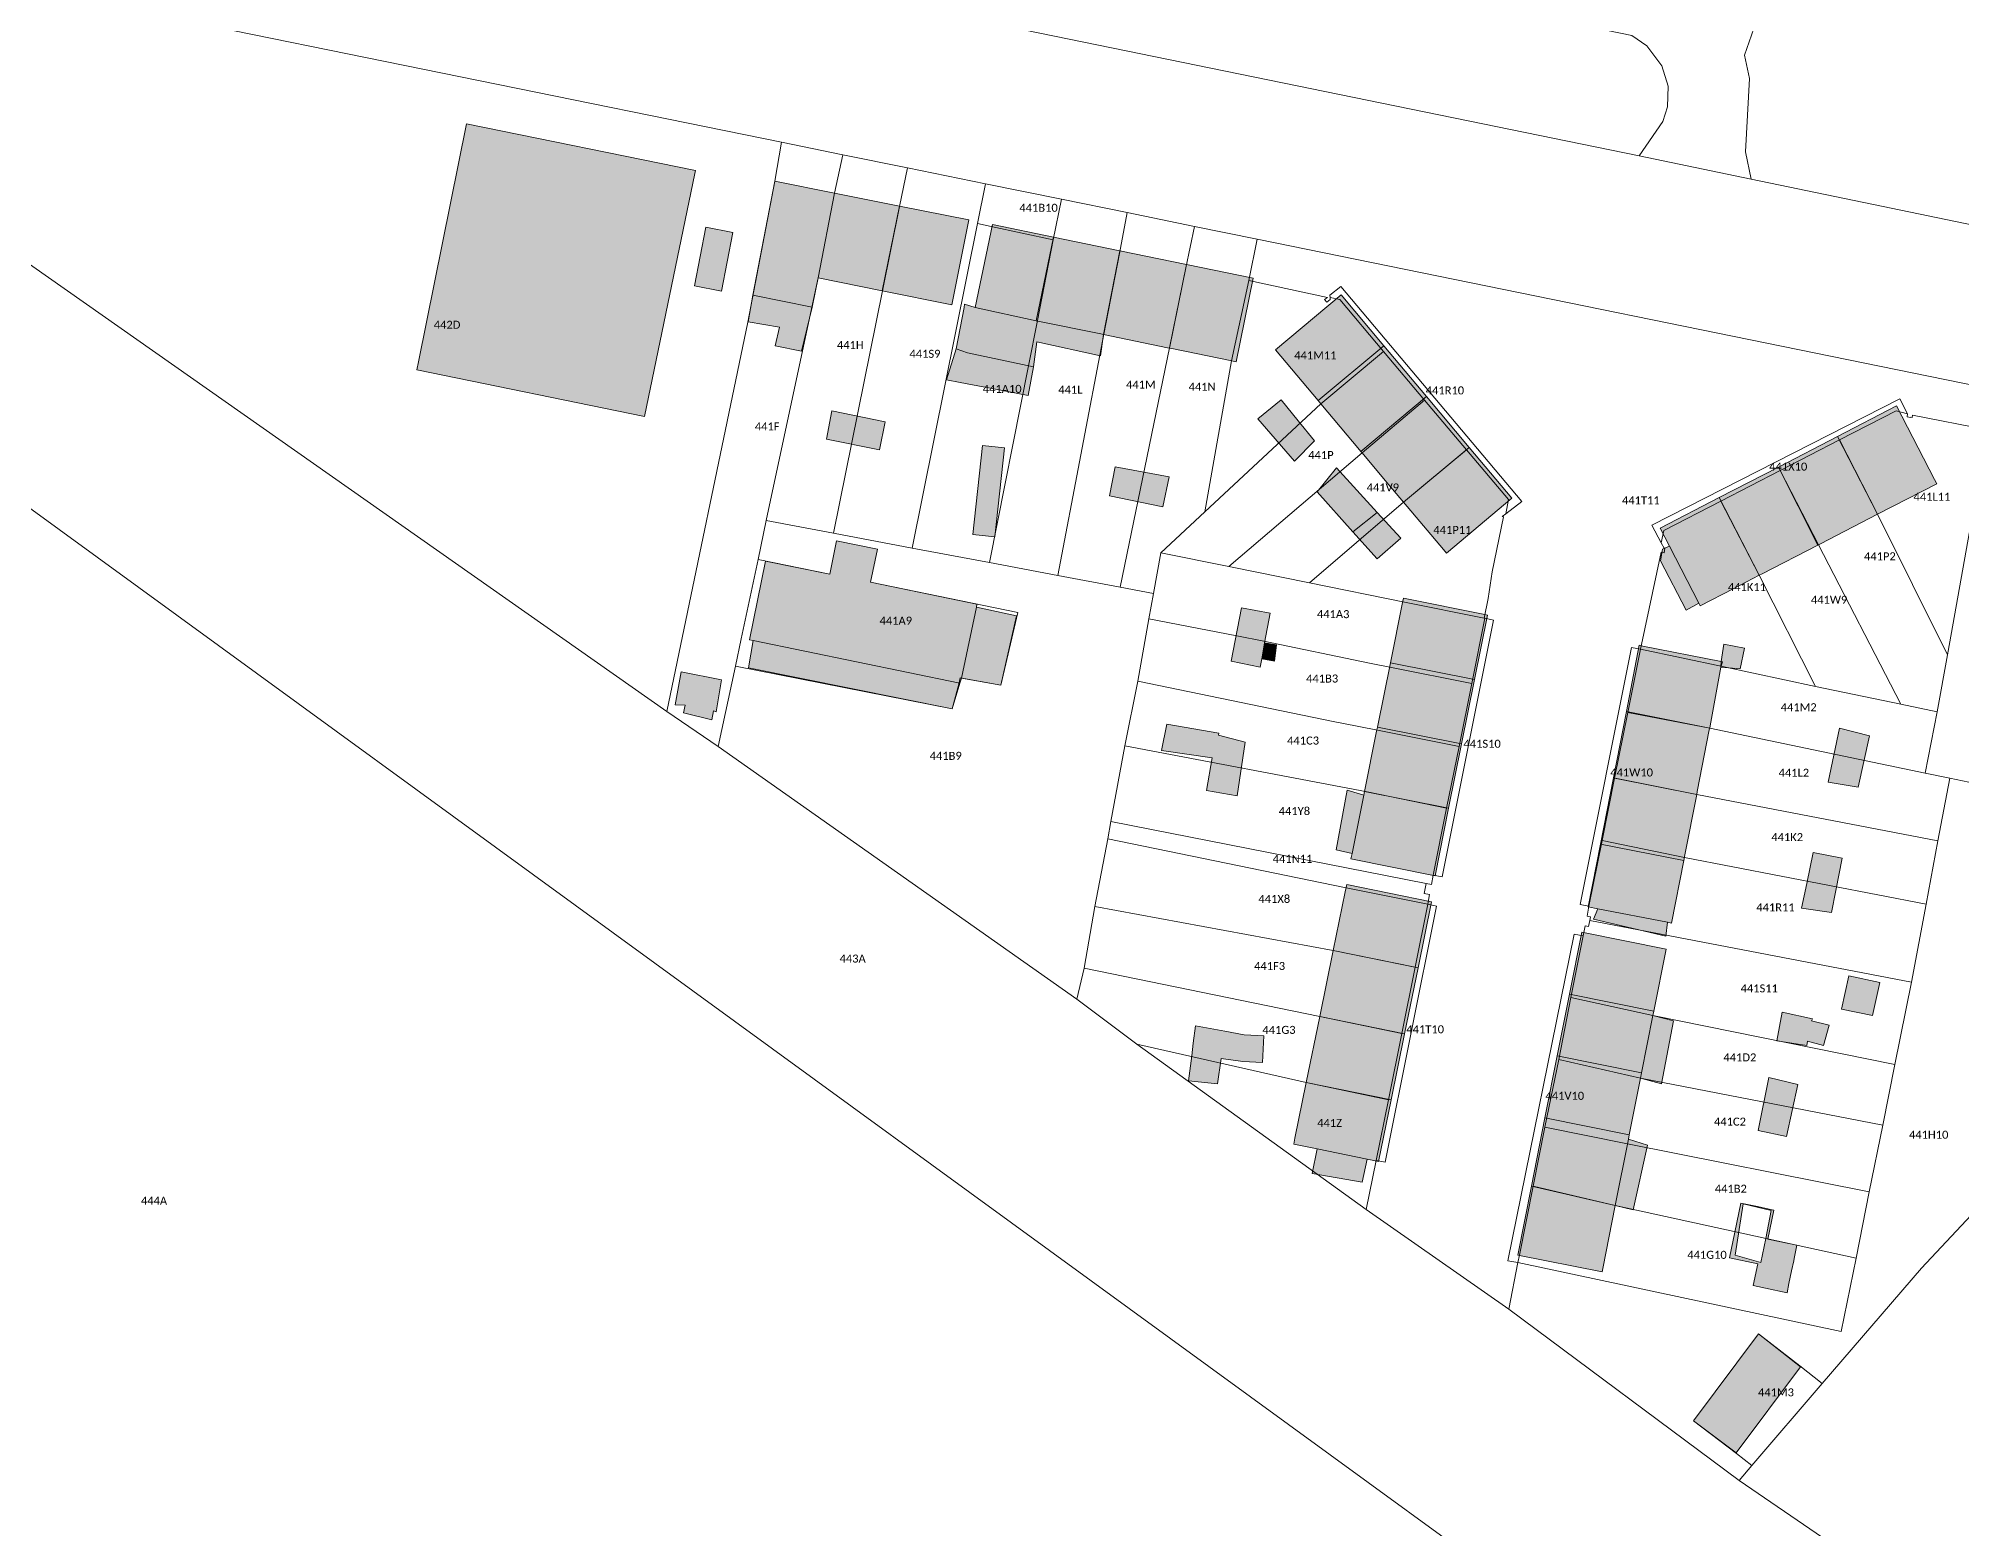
# Model space of a CAD drawing. Header units: metres. Extents: x 113120 to 240396, y 120329 to 242116.
# Drawn here: x 114355 to 114547.3, y 121394.5 to 121543.4 of the extents above; entities that cross this region are included whole.
import ezdxf

# ---------------------------------------------------------------- set-up
doc = ezdxf.new("R2010")
doc.units = ezdxf.units.M
doc.header["$LTSCALE"] = 3
for name, color, linetype, lineweight in [('Bpn_CaPa', 78, 'Continuous', 0), ('Bpn_ReBu', 4, 'Continuous', 0), ('Bpt_CaNu', 7, 'Continuous', 0), ('Hachure bâtiment', 11, 'Continuous', 0)]:
    doc.layers.add(name, color=color, linetype=linetype, lineweight=lineweight)
doc.styles.add('Legend', font='')
doc.styles.get('Legend').set_extended_font_data('Calibri')

msp = doc.modelspace()

# ---------------------------------------------------------------- hatches: boundary and pattern name
at = {"layer": 'Hachure bâtiment'}
h = msp.add_hatch(color=256, dxfattribs=at)
h.dxf.hatch_style = 1
h.paths.add_polyline_path([(114420.68, 121530.23), (114420.62, 121529.93), (114415.58, 121505.66), (114392.82, 121510.32), (114392.98, 121511.12), (114397.78, 121534.9)])
h = msp.add_hatch(color=256, dxfattribs=at)
h.dxf.hatch_style = 1
h.paths.add_polyline_path([(114434.6, 121527.99), (114432.95, 121519.5), (114432.34, 121516.59), (114426.41, 121517.77), (114428.63, 121529.18)])
h = msp.add_hatch(color=256, dxfattribs=at)
h.dxf.hatch_style = 1
h.paths.add_polyline_path([(114441.08, 121526.69), (114439.36, 121518.21), (114432.95, 121519.5), (114434.6, 121527.99)])
h = msp.add_hatch(color=256, dxfattribs=at)
h.dxf.hatch_style = 1
h.paths.add_polyline_path([(114448.03, 121525.3), (114446.32, 121516.8), (114439.36, 121518.21), (114441.08, 121526.69)])
h = msp.add_hatch(color=256, dxfattribs=at)
h.dxf.hatch_style = 1
h.paths.add_polyline_path([(114456.47, 121523.58), (114454.76, 121515.23), (114448.66, 121516.54), (114450.37, 121524.83)])
h = msp.add_hatch(color=256, dxfattribs=at)
h.dxf.hatch_style = 1
h.paths.add_polyline_path([(114424.43, 121524.05), (114423.29, 121518.18), (114420.58, 121518.71), (114421.73, 121524.58)])
h = msp.add_hatch(color=256, dxfattribs=at)
h.dxf.hatch_style = 1
h.paths.add_polyline_path([(114463.13, 121522.21), (114461.48, 121513.84), (114461.2, 121513.9), (114454.76, 121515.23), (114456.47, 121523.58)])
h = msp.add_hatch(color=256, dxfattribs=at)
h.dxf.hatch_style = 1
h.paths.add_polyline_path([(114469.79, 121520.84), (114468.08, 121512.49), (114467.89, 121512.53), (114461.48, 121513.84), (114463.13, 121522.21)])
h = msp.add_hatch(color=256, dxfattribs=at)
h.dxf.hatch_style = 1
h.paths.add_polyline_path([(114476.45, 121519.47), (114474.73, 121511.12), (114474.3, 121511.21), (114468.3, 121512.44), (114468.08, 121512.49), (114469.79, 121520.84)])
h = msp.add_hatch(color=256, dxfattribs=at)
h.dxf.hatch_style = 1
h.paths.add_polyline_path([(114432.34, 121516.59), (114431.28, 121512.17), (114428.65, 121512.73), (114429.07, 121514.57), (114425.95, 121515.11), (114426.41, 121517.77)])
h = msp.add_hatch(color=256, dxfattribs=at)
h.dxf.hatch_style = 1
h.paths.add_polyline_path([(114489.5, 121512.73), (114482.94, 121507.24), (114478.67, 121512.32), (114485.23, 121517.82)])
h = msp.add_hatch(color=256, dxfattribs=at)
h.dxf.hatch_style = 1
h.paths.add_polyline_path([(114448.66, 121516.54), (114454.76, 121515.23), (114461.2, 121513.9), (114461.48, 121513.84), (114461.18, 121511.72), (114454.8, 121513.1), (114454.48, 121510.63), (114447.88, 121512.03), (114446.75, 121512.43), (114447.54, 121516.55), (114447.6, 121516.88)])
h = msp.add_hatch(color=256, dxfattribs=at)
h.dxf.hatch_style = 1
h.paths.add_polyline_path([(114450.34, 121508.44), (114448.4, 121508.81), (114447.16, 121509.05), (114445.78, 121509.32), (114446.75, 121512.43), (114447.88, 121512.03), (114454.48, 121510.63), (114453.94, 121507.75)])
h = msp.add_hatch(color=256, dxfattribs=at)
h.dxf.hatch_style = 1
h.paths.add_polyline_path([(114493.77, 121507.65), (114487.22, 121502.15), (114487.07, 121502.32), (114483.2, 121506.93), (114482.94, 121507.24), (114489.5, 121512.73)])
h = msp.add_hatch(color=256, dxfattribs=at)
h.dxf.hatch_style = 1
h.paths.add_polyline_path([(114480.95, 121505.2), (114482.57, 121503.2), (114480.57, 121501.18), (114476.9, 121505.42), (114479.23, 121507.33)])
h = msp.add_hatch(color=256, dxfattribs=at)
h.dxf.hatch_style = 1
h.paths.add_polyline_path([(114498.04, 121502.56), (114491.49, 121497.07), (114489.65, 121499.25), (114487.33, 121502.01), (114487.22, 121502.15), (114493.77, 121507.65)])
h = msp.add_hatch(color=256, dxfattribs=at)
h.dxf.hatch_style = 1
h.paths.add_polyline_path([(114439.65, 121505.12), (114439.08, 121502.32), (114433.77, 121503.38), (114434.33, 121506.22)])
h = msp.add_hatch(color=256, dxfattribs=at)
h.dxf.hatch_style = 1
h.paths.add_polyline_path([(114544.58, 121499.35), (114544.8, 121498.93), (114538.88, 121495.88), (114534.88, 121503.65), (114540.78, 121506.7)])
h = msp.add_hatch(color=256, dxfattribs=at)
h.dxf.hatch_style = 1
h.paths.add_polyline_path([(114538.88, 121495.88), (114533.16, 121492.93), (114532.9, 121492.79), (114528.96, 121500.59), (114534.88, 121503.65)])
h = msp.add_hatch(color=256, dxfattribs=at)
h.dxf.hatch_style = 1
h.paths.add_polyline_path([(114450.6, 121493.62), (114448.42, 121493.86), (114449.39, 121502.75), (114451.57, 121502.51)])
h = msp.add_hatch(color=256, dxfattribs=at)
h.dxf.hatch_style = 1
h.paths.add_polyline_path([(114502.32, 121497.47), (114495.77, 121491.98), (114495.47, 121492.34), (114491.49, 121497.07), (114498.04, 121502.56)])
h = msp.add_hatch(color=256, dxfattribs=at)
h.dxf.hatch_style = 1
h.paths.add_polyline_path([(114468.05, 121499.6), (114467.43, 121496.63), (114462.07, 121497.72), (114462.65, 121500.63)])
h = msp.add_hatch(color=256, dxfattribs=at)
h.dxf.hatch_style = 1
h.paths.add_polyline_path([(114488.85, 121496.05), (114486.42, 121494.12), (114482.86, 121498.1), (114484.77, 121500.52)])
h = msp.add_hatch(color=256, dxfattribs=at)
h.dxf.hatch_style = 1
h.paths.add_polyline_path([(114532.9, 121492.79), (114527.33, 121489.92), (114527.05, 121489.77), (114523.05, 121497.54), (114528.96, 121500.59)])
h = msp.add_hatch(color=256, dxfattribs=at)
h.dxf.hatch_style = 1
h.paths.add_polyline_path([(114486.42, 121494.12), (114488.85, 121496.05), (114491.2, 121493.48), (114488.84, 121491.42)])
h = msp.add_hatch(color=256, dxfattribs=at)
h.dxf.hatch_style = 1
h.paths.add_polyline_path([(114527.05, 121489.77), (114524.5, 121488.45), (114521.13, 121486.72), (114521, 121486.98), (114518.06, 121492.68), (114517.13, 121494.48), (114523.05, 121497.54)])
h = msp.add_hatch(color=256, dxfattribs=at)
h.dxf.hatch_style = 1
h.paths.add_polyline_path([(114438.88, 121492.4), (114438.2, 121489.08), (114448.83, 121486.9), (114448.77, 121486.6), (114447.29, 121479.48), (114447.12, 121479), (114426.45, 121483.24), (114426.08, 121483.32), (114427.7, 121491.2), (114434.13, 121489.88), (114434.8, 121493.23)])
h = msp.add_hatch(color=256, dxfattribs=at)
h.dxf.hatch_style = 1
h.paths.add_polyline_path([(114521, 121486.98), (114519.73, 121486.27), (114517.17, 121491.22), (114517.35, 121492.17), (114517.38, 121492.4), (114518.06, 121492.68)])
h = msp.add_hatch(color=256, dxfattribs=at)
h.dxf.hatch_style = 1
h.paths.add_polyline_path([(114452.77, 121485.73), (114451.2, 121478.78), (114447.29, 121479.48), (114448.77, 121486.6)])
h = msp.add_hatch(color=256, dxfattribs=at)
h.dxf.hatch_style = 1
h.paths.add_polyline_path([(114478.13, 121485.97), (114477.59, 121483.02), (114477.3, 121481.43), (114477.15, 121480.6), (114474.23, 121481.2), (114475.27, 121486.52)])
h = msp.add_hatch(color=256, dxfattribs=at)
h.dxf.hatch_style = 1
h.paths.add_polyline_path([(114499.6, 121485.84), (114499.87, 121485.78), (114498.57, 121479.35), (114490.17, 121481.03), (114491.38, 121487.05), (114491.47, 121487.47)])
h = msp.add_hatch(color=256, dxfattribs=at)
h.dxf.hatch_style = 1
h.paths.add_polyline_path([(114447.12, 121479), (114446.35, 121476.42), (114426, 121480.53), (114426.45, 121483.24)])
h = msp.add_hatch(color=256, dxfattribs=at)
h.dxf.hatch_style = 1
h.paths.add_polyline_path([(114478.78, 121482.83), (114478.58, 121481.18), (114477.3, 121481.43), (114477.59, 121483.02)])
h = msp.add_hatch(color=256, dxfattribs=at)
h.dxf.hatch_style = 1
h.paths.add_polyline_path([(114515.4, 121482.7), (114523.23, 121481.16), (114523.21, 121480.59), (114522.13, 121474.72), (114522.09, 121474.5), (114513.76, 121476.14), (114515.05, 121482.77)])
h = msp.add_hatch(color=256, dxfattribs=at)
h.dxf.hatch_style = 1
h.paths.add_polyline_path([(114525.58, 121482.48), (114525.13, 121480.42), (114523.21, 121480.59), (114523.38, 121481.13), (114523.23, 121481.16), (114523.5, 121482.88)])
h = msp.add_hatch(color=256, dxfattribs=at)
h.dxf.hatch_style = 1
h.paths.add_polyline_path([(114498.57, 121479.35), (114497.28, 121472.91), (114488.87, 121474.6), (114490.17, 121481.03)])
h = msp.add_hatch(color=256, dxfattribs=at)
h.dxf.hatch_style = 1
h.paths.add_polyline_path([(114423.28, 121479.32), (114422.75, 121476.12), (114422.5, 121476.23), (114422.33, 121475.33), (114419.5, 121476.02), (114419.65, 121476.77), (114418.67, 121476.83), (114419.25, 121480.12)])
h = msp.add_hatch(color=256, dxfattribs=at)
h.dxf.hatch_style = 1
h.paths.add_polyline_path([(114473, 121473.97), (114472.98, 121473.77), (114475.65, 121473.1), (114474.85, 121467.72), (114471.77, 121468.27), (114472.35, 121471.52), (114467.28, 121472.27), (114467.8, 121474.9)])
h = msp.add_hatch(color=256, dxfattribs=at)
h.dxf.hatch_style = 1
h.paths.add_polyline_path([(114522.09, 121474.5), (114522.05, 121474.32), (114520.85, 121468.15), (114520.8, 121467.87), (114512.46, 121469.51), (114513.76, 121476.14)])
h = msp.add_hatch(color=256, dxfattribs=at)
h.dxf.hatch_style = 1
h.paths.add_polyline_path([(114497.28, 121472.91), (114495.99, 121466.48), (114487.58, 121468.16), (114488.79, 121474.18), (114488.87, 121474.6)])
h = msp.add_hatch(color=256, dxfattribs=at)
h.dxf.hatch_style = 1
h.paths.add_polyline_path([(114538.08, 121473.73), (114536.92, 121468.58), (114533.95, 121469.08), (114535.08, 121474.47)])
h = msp.add_hatch(color=256, dxfattribs=at)
h.dxf.hatch_style = 1
h.paths.add_polyline_path([(114520.8, 121467.87), (114519.62, 121461.83), (114519.5, 121461.24), (114511.17, 121462.88), (114512.46, 121469.51)])
h = msp.add_hatch(color=256, dxfattribs=at)
h.dxf.hatch_style = 1
h.paths.add_polyline_path([(114487.5, 121467.8), (114486.33, 121461.97), (114484.73, 121462.33), (114485.83, 121468.28)])
h = msp.add_hatch(color=256, dxfattribs=at)
h.dxf.hatch_style = 1
h.paths.add_polyline_path([(114495.99, 121466.48), (114494.63, 121459.73), (114486.22, 121461.42), (114486.33, 121461.97), (114487.5, 121467.8), (114487.58, 121468.16)])
h = msp.add_hatch(color=256, dxfattribs=at)
h.dxf.hatch_style = 1
h.paths.add_polyline_path([(114519.5, 121461.24), (114518.28, 121455), (114517.87, 121455.08), (114510.9, 121456.43), (114509.95, 121456.62), (114511.17, 121462.88)])
h = msp.add_hatch(color=256, dxfattribs=at)
h.dxf.hatch_style = 1
h.paths.add_polyline_path([(114531.79, 121458.96), (114532.44, 121462.04), (114535.35, 121461.5), (114534.7, 121458.26), (114534.26, 121456.04), (114531.27, 121456.5)])
h = msp.add_hatch(color=256, dxfattribs=at)
h.dxf.hatch_style = 1
h.paths.add_polyline_path([(114494.28, 121457.12), (114492.93, 121450.52), (114484.45, 121452.27), (114485.65, 121458.12), (114485.8, 121458.87)])
h = msp.add_hatch(color=256, dxfattribs=at)
h.dxf.hatch_style = 1
h.paths.add_polyline_path([(114517.87, 121455.08), (114517.7, 121453.68), (114510.48, 121455.38), (114510.9, 121456.43)])
h = msp.add_hatch(color=256, dxfattribs=at)
h.dxf.hatch_style = 1
h.paths.add_polyline_path([(114517.73, 121452.38), (114516.51, 121446.2), (114508.07, 121447.9), (114509.3, 121454.08)])
h = msp.add_hatch(color=256, dxfattribs=at)
h.dxf.hatch_style = 1
h.paths.add_polyline_path([(114492.93, 121450.52), (114491.58, 121443.92), (114483.11, 121445.67), (114484.45, 121452.27)])
h = msp.add_hatch(color=256, dxfattribs=at)
h.dxf.hatch_style = 1
h.paths.add_polyline_path([(114539.1, 121449.07), (114538.37, 121445.77), (114535.28, 121446.4), (114536, 121449.73)])
h = msp.add_hatch(color=256, dxfattribs=at)
h.dxf.hatch_style = 1
h.paths.add_polyline_path([(114516.51, 121446.2), (114516.42, 121445.77), (114515.28, 121440.01), (114506.85, 121441.71), (114508.07, 121447.9)])
h = msp.add_hatch(color=256, dxfattribs=at)
h.dxf.hatch_style = 1
h.paths.add_polyline_path([(114532.38, 121445.43), (114532.27, 121445.22), (114534.05, 121444.78), (114533.47, 121442.77), (114531.87, 121443.18), (114531.8, 121442.77), (114528.8, 121443.22), (114529.35, 121446.08)])
h = msp.add_hatch(color=256, dxfattribs=at)
h.dxf.hatch_style = 1
h.paths.add_polyline_path([(114470.3, 121441.72), (114470.46, 121442.98), (114470.67, 121444.71), (114473.6, 121444.18), (114475.53, 121443.82), (114477.51, 121443.73), (114477.38, 121441.06), (114475.4, 121441.16), (114473.23, 121441.45), (114472.89, 121438.94), (114469.99, 121439.24)])
h = msp.add_hatch(color=256, dxfattribs=at)
h.dxf.hatch_style = 1
h.paths.add_polyline_path([(114491.58, 121443.92), (114490.23, 121437.32), (114481.76, 121439.06), (114483.11, 121445.67)])
h = msp.add_hatch(color=256, dxfattribs=at)
h.dxf.hatch_style = 1
h.paths.add_polyline_path([(114518.48, 121445.22), (114517.28, 121438.93), (114515.18, 121439.5), (114515.28, 121440.01), (114516.42, 121445.77)])
h = msp.add_hatch(color=256, dxfattribs=at)
h.dxf.hatch_style = 1
h.paths.add_polyline_path([(114515.28, 121440.01), (114515.18, 121439.5), (114514.05, 121433.82), (114505.62, 121435.52), (114506.85, 121441.71)])
h = msp.add_hatch(color=256, dxfattribs=at)
h.dxf.hatch_style = 1
h.paths.add_polyline_path([(114490.23, 121437.32), (114488.97, 121431.15), (114487.85, 121431.38), (114482.85, 121432.42), (114480.5, 121432.9), (114480.62, 121433.5), (114481.76, 121439.06)])
h = msp.add_hatch(color=256, dxfattribs=at)
h.dxf.hatch_style = 1
h.paths.add_polyline_path([(114530.9, 121438.87), (114529.78, 121433.67), (114526.93, 121434.27), (114528, 121439.57)])
h = msp.add_hatch(color=256, dxfattribs=at)
h.dxf.hatch_style = 1
h.paths.add_polyline_path([(114514.05, 121433.82), (114513.97, 121433.38), (114512.65, 121426.75), (114504.27, 121428.68), (114505.62, 121435.52)])
h = msp.add_hatch(color=256, dxfattribs=at)
h.dxf.hatch_style = 1
h.paths.add_polyline_path([(114487.85, 121431.38), (114487.33, 121429.1), (114482.35, 121429.97), (114482.85, 121432.42)])
h = msp.add_hatch(color=256, dxfattribs=at)
h.dxf.hatch_style = 1
h.paths.add_polyline_path([(114515.87, 121432.8), (114514.43, 121426.33), (114512.65, 121426.75), (114513.97, 121433.38)])
h = msp.add_hatch(color=256, dxfattribs=at)
h.dxf.hatch_style = 1
h.paths.add_polyline_path([(114512.65, 121426.75), (114511.4, 121420.47), (114511.33, 121420.12), (114502.9, 121421.8), (114504.27, 121428.68)])
h = msp.add_hatch(color=256, dxfattribs=at)
h.dxf.hatch_style = 1
h.paths.add_polyline_path([(114528.23, 121426.27), (114527.69, 121423.45), (114527.22, 121421.05), (114524.65, 121421.78), (114525.45, 121426.92)], flags=16)
h.paths.add_polyline_path([(114526.89, 121420.93), (114524.06, 121421.52), (114524.59, 121424.09), (114525.2, 121427), (114526.86, 121426.65), (114528.04, 121426.4), (114528.5, 121426.3), (114527.9, 121423.4), (114530.82, 121422.79), (114530.54, 121421.45), (114530.49, 121421.23), (114530.28, 121420.22), (114530.02, 121418.96), (114529.83, 121418.04), (114527.67, 121418.5), (114526.9, 121418.66), (114526.44, 121418.75)])
h = msp.add_hatch(color=256, dxfattribs=at)
h.dxf.hatch_style = 1
h.paths.add_polyline_path([(114531.17, 121410.63), (114524.73, 121402.03), (114520.48, 121405.22), (114526.97, 121413.93)])

# ---------------------------------------------------------------- linework, layer by layer
at = {"layer": 'Bpn_CaPa'}
for points in [[(114611.99, 121511.6), (114526.25, 121529.38), (114525.66, 121532.1), (114526.06, 121539.45), (114525.57, 121541.78), (114526.74, 121545.11), (114529.43, 121546.73), (114535.93, 121549.85), (114541.32, 121553.86), (114543.34, 121556.06), (114544.88, 121558.8), (114545.66, 121561.86), (114547.85, 121605.34)], [(114526.74, 121545.11), (114525.57, 121541.78), (114526.06, 121539.45), (114525.66, 121532.1), (114526.25, 121529.38), (114515.03, 121531.7), (114517.42, 121535.14), (114517.87, 121536.6), (114517.94, 121538.66), (114517.31, 121540.72), (114515.82, 121542.72), (114514.3, 121543.75)], [(114549.87, 121504.33), (114542.37, 121505.79), (114542.33, 121505.55), (114542.17, 121505.58), (114542.17, 121505.55), (114541.82, 121505.62), (114541.88, 121505.91), (114541.85, 121505.98), (114541.1, 121507.43), (114516.3, 121494.78), (114517.24, 121493.02), (114517.53, 121492.49), (114517.62, 121492.47), (114517.54, 121492.03), (114517.24, 121492.08), (114515.16, 121482.37), (114514.27, 121482.56), (114509.15, 121456.86), (114510.02, 121456.69), (114509.83, 121455.7), (114510.19, 121455.63), (114510.12, 121455.26), (114509.99, 121454.65), (114509.63, 121454.72), (114509.43, 121453.72), (114508.53, 121453.9), (114501.92, 121421.22), (114502.91, 121421.05), (114502, 121416.38), (114487.76, 121426.36), (114488.75, 121431.27), (114489.64, 121431.09), (114494.78, 121456.7), (114493.9, 121456.88), (114494.08, 121457.86), (114493.54, 121457.96), (114493.73, 121458.95), (114494.27, 121458.85), (114494.45, 121459.8), (114495.35, 121459.62), (114500.49, 121485.3), (114499.61, 121485.48), (114499.55, 121485.49), (114499.95, 121487.45), (114500.33, 121490.13), (114501.47, 121495.61), (114501.35, 121495.64), (114501.72, 121495.93), (114503.3, 121497.16), (114485.2, 121518.66), (114484.11, 121517.77), (114484.14, 121517.55), (114484.16, 121517.35), (114483.81, 121517.07), (114483.59, 121517.34), (114483.87, 121517.56), (114476, 121519.23), (114476.83, 121523.38), (114550.66, 121508.3)], [(114582.04, 121461.87), (114543.28, 121420.48), (114533.35, 121408.98), (114531.1, 121410.73), (114526.97, 121413.93), (114520.48, 121405.22), (114524.76, 121401.95), (114526.32, 121400.77), (114526.32, 121400.77), (114525.03, 121399.27), (114502, 121416.38), (114502.91, 121421.05), (114535.25, 121414.17), (114536.72, 121421.5), (114538.05, 121428.12), (114539.39, 121434.78), (114540.61, 121440.86), (114542.27, 121449.1), (114543.73, 121456.89), (114544.91, 121463.21), (114546.09, 121469.48), (114549.91, 121468.68)]]:
    msp.add_lwpolyline(points, dxfattribs=at)
for points in [[(114426.62, 121549.84), (114427.36, 121557.99), (114428.07, 121559.78), (114428.88, 121560.53), (114430.67, 121560.95), (114514.3, 121543.75), (114515.82, 121542.72), (114517.31, 121540.72), (114517.94, 121538.66), (114517.87, 121536.6), (114517.42, 121535.14), (114515.03, 121531.7), (114426.62, 121549.84)], [(114325.99, 121540.57), (114322.97, 121543.18), (114325.67, 121546.88), (114332.98, 121552.7), (114429.27, 121533.08), (114428.63, 121529.18), (114425.93, 121515.08), (114417.82, 121476.15), (114325.99, 121540.57)], [(114557.72, 121376.9), (114539.52, 121361.52), (114341.11, 121505.94), (114315.55, 121524.56), (114325.99, 121540.57), (114417.82, 121476.15), (114422.94, 121472.66), (114458.83, 121447.4), (114464.81, 121442.88), (114487.76, 121426.36), (114502, 121416.38), (114525.03, 121399.27), (114557.72, 121376.9)], [(114427.77, 121495.25), (114426.94, 121491.36), (114425.26, 121483.41), (114424.68, 121480.69), (114422.94, 121472.66), (114417.82, 121476.15), (114425.93, 121515.08), (114428.63, 121529.18), (114429.27, 121533.08), (114435.42, 121531.82), (114434.6, 121527.99), (114432.95, 121519.5), (114431.37, 121512.2), (114427.77, 121495.25)], [(114427.77, 121495.25), (114431.37, 121512.2), (114432.95, 121519.5), (114434.6, 121527.99), (114435.42, 121531.82), (114441.88, 121530.5), (114441.1, 121526.65), (114439.39, 121518.21), (114434.47, 121493.99), (114427.77, 121495.25)], [(114434.47, 121493.99), (114439.39, 121518.21), (114441.1, 121526.65), (114441.88, 121530.5), (114449.69, 121528.91), (114448.89, 121524.93), (114442.36, 121492.5), (114434.47, 121493.99)], [(114448.89, 121524.93), (114449.69, 121528.91), (114457.27, 121527.37), (114456.46, 121523.3), (114450.25, 121524.64), (114448.89, 121524.93)], [(114286.93, 121421.8), (114277.48, 121429.43), (114274.64, 121431.33), (114261.23, 121440.26), (114256.03, 121443.72), (114251.27, 121447), (114246.18, 121450.52), (114239.1, 121455.43), (114235.27, 121458.12), (114231.65, 121460.67), (114227.85, 121463.33), (114223.68, 121466.27), (114235.96, 121475.96), (114293.61, 121521.72), (114301.85, 121528.43), (114306.77, 121525.02), (114309.94, 121522.83), (114312.98, 121520.72), (114315.55, 121524.56), (114341.11, 121505.94), (114539.52, 121361.52), (114427.78, 121325.25), (114286.93, 121421.8)], [(114463.84, 121526.03), (114463.08, 121521.93), (114461.53, 121513.87), (114456.91, 121489.76), (114450.08, 121491.05), (114453.98, 121510.73), (114454.87, 121515.24), (114456.46, 121523.3), (114457.27, 121527.37), (114463.84, 121526.03)], [(114442.36, 121492.5), (114448.89, 121524.93), (114450.25, 121524.64), (114456.46, 121523.3), (114454.87, 121515.24), (114453.98, 121510.73), (114450.08, 121491.05), (114442.36, 121492.5)], [(114463.84, 121526.03), (114470.57, 121524.66), (114469.72, 121520.51), (114468.07, 121512.52), (114463.16, 121488.59), (114456.91, 121489.76), (114461.53, 121513.87), (114463.08, 121521.93), (114463.84, 121526.03)], [(114463.16, 121488.59), (114468.07, 121512.52), (114469.72, 121520.51), (114470.57, 121524.66), (114476.83, 121523.38), (114476, 121519.23), (114474.27, 121511.22), (114471.62, 121496.13), (114467.22, 121492.02), (114466.48, 121487.96), (114463.16, 121488.59)], [(114476, 121519.23), (114483.87, 121517.56), (114483.59, 121517.34), (114483.81, 121517.07), (114484.16, 121517.35), (114484.14, 121517.55), (114485.12, 121517.35), (114489.48, 121512.16), (114483.2, 121506.93), (114471.62, 121496.13), (114474.27, 121511.22), (114476, 121519.23)], [(114493.58, 121507.29), (114489.48, 121512.16), (114485.12, 121517.35), (114484.14, 121517.55), (114484.11, 121517.77), (114485.2, 121518.66), (114503.3, 121497.16), (114501.72, 121495.93), (114501.96, 121497.34), (114497.76, 121502.33), (114493.58, 121507.29)], [(114474.01, 121490.65), (114467.22, 121492.02), (114471.62, 121496.13), (114483.2, 121506.93), (114489.48, 121512.16), (114493.58, 121507.29), (114487.33, 121502.02), (114474.01, 121490.65)], [(114523.22, 121497.19), (114517.5, 121494.24), (114517.24, 121493.02), (114516.3, 121494.78), (114541.1, 121507.43), (114541.85, 121505.98), (114541.88, 121505.91), (114540.73, 121506.21), (114535.08, 121503.3), (114529.15, 121500.25), (114523.22, 121497.19)], [(114557.04, 121507.05), (114556.18, 121502.99), (114554.57, 121494.98), (114549.91, 121468.68), (114546.09, 121469.48), (114543.62, 121470), (114544.82, 121476.11), (114545.88, 121481.81), (114548.42, 121496.18), (114549.87, 121504.33), (114550.66, 121508.3), (114557.04, 121507.05)], [(114482.09, 121489.02), (114474.01, 121490.65), (114487.33, 121502.02), (114493.58, 121507.29), (114497.76, 121502.33), (114491.49, 121497.07), (114482.09, 121489.02)], [(114545.88, 121481.81), (114538.88, 121495.88), (114535.08, 121503.3), (114540.73, 121506.21), (114541.88, 121505.91), (114541.82, 121505.62), (114542.17, 121505.55), (114542.17, 121505.58), (114542.33, 121505.55), (114542.37, 121505.79), (114549.87, 121504.33), (114548.42, 121496.18), (114545.88, 121481.81)], [(114482.09, 121489.02), (114491.49, 121497.07), (114497.76, 121502.33), (114501.96, 121497.34), (114501.72, 121495.93), (114501.35, 121495.64), (114501.47, 121495.61), (114500.33, 121490.13), (114499.95, 121487.45), (114499.55, 121485.49), (114491.57, 121487.1), (114482.09, 121489.02)], [(114545.88, 121481.81), (114544.82, 121476.11), (114541.2, 121476.87), (114532.96, 121492.82), (114529.15, 121500.25), (114535.08, 121503.3), (114538.88, 121495.88), (114545.88, 121481.81)], [(114529.15, 121500.25), (114532.96, 121492.82), (114541.2, 121476.87), (114532.66, 121478.64), (114527.05, 121489.77), (114523.22, 121497.19), (114529.15, 121500.25)], [(114517.24, 121493.02), (114517.5, 121494.24), (114523.22, 121497.19), (114527.05, 121489.77), (114532.66, 121478.64), (114523.38, 121480.64), (114515.16, 121482.37), (114517.24, 121492.08), (114517.54, 121492.03), (114517.62, 121492.47), (114517.53, 121492.49), (114517.24, 121493.02)], [(114426.94, 121491.36), (114427.77, 121495.25), (114434.47, 121493.99), (114442.36, 121492.5), (114450.08, 121491.05), (114456.91, 121489.76), (114463.16, 121488.59), (114466.48, 121487.96), (114466.03, 121485.43), (114464.91, 121479.19), (114463.63, 121472.73), (114462.23, 121465.16), (114461.9, 121463.43), (114460.6, 121456.64), (114459.56, 121450.5), (114458.83, 121447.4), (114422.94, 121472.66), (114424.68, 121480.69), (114446.35, 121476.42), (114447.06, 121479.01), (114447.15, 121479.53), (114451.2, 121478.78), (114452.91, 121486.06), (114438.2, 121489.08), (114438.88, 121492.4), (114434.8, 121493.23), (114434.13, 121489.88), (114426.94, 121491.36)], [(114426.94, 121491.36), (114434.13, 121489.88), (114434.8, 121493.23), (114438.88, 121492.4), (114438.2, 121489.08), (114452.91, 121486.06), (114451.2, 121478.78), (114447.15, 121479.53), (114447.06, 121479.01), (114446.35, 121476.42), (114424.68, 121480.69), (114425.26, 121483.41), (114426.94, 121491.36)], [(114482.09, 121489.02), (114491.57, 121487.1), (114499.55, 121485.49), (114499.61, 121485.48), (114498.3, 121478.94), (114490.26, 121480.55), (114488.09, 121480.98), (114477.52, 121483.2), (114474.8, 121483.73), (114466.03, 121485.43), (114466.48, 121487.96), (114467.22, 121492.02), (114474.01, 121490.65), (114482.09, 121489.02)], [(114464.91, 121479.19), (114466.03, 121485.43), (114474.8, 121483.73), (114477.52, 121483.2), (114488.09, 121480.98), (114490.26, 121480.55), (114498.3, 121478.94), (114497.03, 121472.64), (114489.03, 121474.24), (114486.83, 121474.68), (114484.43, 121475.16), (114464.91, 121479.19)], [(114499.61, 121485.48), (114500.49, 121485.3), (114495.35, 121459.62), (114494.45, 121459.8), (114495.79, 121466.49), (114497.03, 121472.64), (114498.3, 121478.94), (114499.61, 121485.48)], [(114510.02, 121456.69), (114509.15, 121456.86), (114514.27, 121482.56), (114515.16, 121482.37), (114513.89, 121476.06), (114512.58, 121469.48), (114511.33, 121463.24), (114510.02, 121456.69)], [(114544.82, 121476.11), (114543.62, 121470), (114522.09, 121474.5), (114513.89, 121476.06), (114515.16, 121482.37), (114523.38, 121480.64), (114532.66, 121478.64), (114541.2, 121476.87), (114544.82, 121476.11)], [(114463.63, 121472.73), (114464.91, 121479.19), (114484.43, 121475.16), (114486.83, 121474.68), (114489.03, 121474.24), (114497.03, 121472.64), (114495.79, 121466.49), (114487.83, 121468.11), (114463.63, 121472.73)], [(114512.58, 121469.48), (114513.89, 121476.06), (114522.09, 121474.5), (114543.62, 121470), (114546.09, 121469.48), (114544.91, 121463.21), (114520.8, 121467.87), (114512.58, 121469.48)], [(114463.63, 121472.73), (114487.83, 121468.11), (114495.79, 121466.49), (114494.45, 121459.8), (114494.27, 121458.85), (114493.73, 121458.95), (114462.23, 121465.16), (114463.63, 121472.73)], [(114512.58, 121469.48), (114520.8, 121467.87), (114544.91, 121463.21), (114543.73, 121456.89), (114519.57, 121461.56), (114511.33, 121463.24), (114512.58, 121469.48)], [(114614.92, 121445.9), (114619.17, 121442.62), (114623.85, 121438.8), (114628.63, 121434.91), (114629.2, 121434.66), (114612.26, 121420.99), (114573.37, 121388.97), (114557.72, 121376.9), (114525.03, 121399.27), (114526.32, 121400.77), (114533.35, 121408.98), (114543.28, 121420.48), (114582.04, 121461.87), (114584.84, 121464.67), (114588.33, 121468.03), (114593.52, 121463.61), (114614.92, 121445.9)], [(114493.9, 121456.88), (114485.73, 121458.52), (114461.9, 121463.43), (114462.23, 121465.16), (114493.73, 121458.95), (114493.54, 121457.96), (114494.08, 121457.86), (114493.9, 121456.88)], [(114493.9, 121456.88), (114492.63, 121450.59), (114484.45, 121452.27), (114460.6, 121456.64), (114461.9, 121463.43), (114485.73, 121458.52), (114493.9, 121456.88)], [(114510.02, 121456.69), (114511.33, 121463.24), (114519.57, 121461.56), (114543.73, 121456.89), (114542.27, 121449.1), (114510.12, 121455.26), (114510.19, 121455.63), (114509.83, 121455.7), (114510.02, 121456.69)], [(114491.3, 121443.97), (114483.11, 121445.66), (114459.56, 121450.5), (114460.6, 121456.64), (114484.45, 121452.27), (114492.63, 121450.59), (114491.3, 121443.97)], [(114491.3, 121443.97), (114492.63, 121450.59), (114493.9, 121456.88), (114494.78, 121456.7), (114489.64, 121431.09), (114488.75, 121431.27), (114489.96, 121437.32), (114491.3, 121443.97)], [(114505.61, 121434.58), (114504.44, 121428.68), (114503.07, 121421.78), (114502.91, 121421.05), (114501.92, 121421.22), (114508.53, 121453.9), (114509.43, 121453.72), (114508.2, 121447.56), (114507, 121441.36), (114505.61, 121434.58)], [(114508.2, 121447.56), (114509.43, 121453.72), (114509.63, 121454.72), (114509.99, 121454.65), (114510.12, 121455.26), (114542.27, 121449.1), (114540.61, 121440.86), (114516.42, 121445.77), (114508.2, 121447.56)], [(114491.3, 121443.97), (114489.96, 121437.32), (114481.76, 121439.06), (114464.81, 121442.88), (114458.83, 121447.4), (114459.56, 121450.5), (114483.11, 121445.66), (114491.3, 121443.97)], [(114539.39, 121434.78), (114515.18, 121439.5), (114507, 121441.36), (114508.2, 121447.56), (114516.42, 121445.77), (114540.61, 121440.86), (114539.39, 121434.78)], [(114488.75, 121431.27), (114487.76, 121426.36), (114464.81, 121442.88), (114481.76, 121439.06), (114489.96, 121437.32), (114488.75, 121431.27)], [(114505.61, 121434.58), (114507, 121441.36), (114515.18, 121439.5), (114539.39, 121434.78), (114538.05, 121428.12), (114513.87, 121432.92), (114505.61, 121434.58)], [(114505.61, 121434.58), (114513.87, 121432.92), (114538.05, 121428.12), (114536.72, 121421.5), (114512.65, 121426.75), (114504.44, 121428.68), (114505.61, 121434.58)], [(114502.91, 121421.05), (114503.07, 121421.78), (114504.44, 121428.68), (114512.65, 121426.75), (114536.72, 121421.5), (114535.25, 121414.17), (114502.91, 121421.05)], [(114526.32, 121400.77), (114524.76, 121401.95), (114520.48, 121405.22), (114526.97, 121413.93), (114531.1, 121410.73), (114533.35, 121408.98), (114526.32, 121400.77)]]:
    msp.add_lwpolyline(points, close=True, dxfattribs=at)
at = {"layer": 'Bpn_ReBu'}
for points in [[(114420.68, 121530.23), (114420.62, 121529.93), (114415.58, 121505.66), (114392.82, 121510.32), (114392.98, 121511.12), (114397.78, 121534.9), (114420.68, 121530.23)], [(114434.6, 121527.99), (114432.95, 121519.5), (114432.34, 121516.59), (114426.41, 121517.77), (114428.63, 121529.18), (114434.6, 121527.99)], [(114441.08, 121526.69), (114439.36, 121518.21), (114432.95, 121519.5), (114434.6, 121527.99), (114441.08, 121526.69)], [(114448.03, 121525.3), (114446.32, 121516.8), (114439.36, 121518.21), (114441.08, 121526.69), (114448.03, 121525.3)], [(114456.47, 121523.58), (114454.76, 121515.23), (114448.66, 121516.54), (114450.37, 121524.83), (114456.47, 121523.58)], [(114424.43, 121524.05), (114423.29, 121518.18), (114420.58, 121518.71), (114421.73, 121524.58), (114424.43, 121524.05)], [(114463.13, 121522.21), (114461.48, 121513.84), (114461.2, 121513.9), (114454.76, 121515.23), (114456.47, 121523.58), (114463.13, 121522.21)], [(114469.79, 121520.84), (114468.08, 121512.49), (114467.89, 121512.53), (114461.48, 121513.84), (114463.13, 121522.21), (114469.79, 121520.84)], [(114476.45, 121519.47), (114474.73, 121511.12), (114474.3, 121511.21), (114468.3, 121512.44), (114468.08, 121512.49), (114469.79, 121520.84), (114476.45, 121519.47)], [(114432.34, 121516.59), (114431.28, 121512.17), (114428.65, 121512.73), (114429.07, 121514.57), (114425.95, 121515.11), (114426.41, 121517.77), (114432.34, 121516.59)], [(114489.5, 121512.73), (114482.94, 121507.24), (114478.67, 121512.32), (114485.23, 121517.82), (114489.5, 121512.73)], [(114448.66, 121516.54), (114454.76, 121515.23), (114461.2, 121513.9), (114461.48, 121513.84), (114461.18, 121511.72), (114454.8, 121513.1), (114454.48, 121510.63), (114447.88, 121512.03), (114446.75, 121512.43), (114447.54, 121516.55), (114447.6, 121516.88), (114448.66, 121516.54)], [(114450.34, 121508.44), (114448.4, 121508.81), (114447.16, 121509.05), (114445.78, 121509.32), (114446.75, 121512.43), (114447.88, 121512.03), (114454.48, 121510.63), (114453.94, 121507.75), (114450.34, 121508.44)], [(114493.77, 121507.65), (114487.22, 121502.15), (114487.07, 121502.32), (114483.2, 121506.93), (114482.94, 121507.24), (114489.5, 121512.73), (114493.77, 121507.65)], [(114480.95, 121505.2), (114482.57, 121503.2), (114480.57, 121501.18), (114476.9, 121505.42), (114479.23, 121507.33), (114480.95, 121505.2)], [(114498.04, 121502.56), (114491.49, 121497.07), (114489.65, 121499.25), (114487.33, 121502.01), (114487.22, 121502.15), (114493.77, 121507.65), (114498.04, 121502.56)], [(114439.65, 121505.12), (114439.08, 121502.32), (114433.77, 121503.38), (114434.33, 121506.22), (114439.65, 121505.12)], [(114544.58, 121499.35), (114544.8, 121498.93), (114538.88, 121495.88), (114534.88, 121503.65), (114540.78, 121506.7), (114544.58, 121499.35)], [(114538.88, 121495.88), (114533.16, 121492.93), (114532.9, 121492.79), (114528.96, 121500.59), (114534.88, 121503.65), (114538.88, 121495.88)], [(114450.6, 121493.62), (114448.42, 121493.86), (114449.39, 121502.75), (114451.57, 121502.51), (114450.6, 121493.62)], [(114502.32, 121497.47), (114495.77, 121491.98), (114495.47, 121492.34), (114491.49, 121497.07), (114498.04, 121502.56), (114502.32, 121497.47)], [(114468.05, 121499.6), (114467.43, 121496.63), (114462.07, 121497.72), (114462.65, 121500.63), (114468.05, 121499.6)], [(114488.85, 121496.05), (114486.42, 121494.12), (114482.86, 121498.1), (114484.77, 121500.52), (114488.85, 121496.05)], [(114532.9, 121492.79), (114527.33, 121489.92), (114527.05, 121489.77), (114523.05, 121497.54), (114528.96, 121500.59), (114532.9, 121492.79)], [(114486.42, 121494.12), (114488.85, 121496.05), (114491.2, 121493.48), (114488.84, 121491.42), (114486.42, 121494.12)], [(114527.05, 121489.77), (114524.5, 121488.45), (114521.13, 121486.72), (114521, 121486.98), (114518.06, 121492.68), (114517.13, 121494.48), (114523.05, 121497.54), (114527.05, 121489.77)], [(114438.88, 121492.4), (114438.2, 121489.08), (114448.83, 121486.9), (114448.77, 121486.6), (114447.29, 121479.48), (114447.12, 121479), (114426.45, 121483.24), (114426.08, 121483.32), (114427.7, 121491.2), (114434.13, 121489.88), (114434.8, 121493.23), (114438.88, 121492.4)], [(114521, 121486.98), (114519.73, 121486.27), (114517.17, 121491.22), (114517.35, 121492.17), (114517.38, 121492.4), (114518.06, 121492.68), (114521, 121486.98)], [(114452.77, 121485.73), (114451.2, 121478.78), (114447.29, 121479.48), (114448.77, 121486.6), (114452.77, 121485.73)], [(114478.13, 121485.97), (114477.59, 121483.02), (114477.3, 121481.43), (114477.15, 121480.6), (114474.23, 121481.2), (114475.27, 121486.52), (114478.13, 121485.97)], [(114499.6, 121485.84), (114499.87, 121485.78), (114498.57, 121479.35), (114490.17, 121481.03), (114491.38, 121487.05), (114491.47, 121487.47), (114499.6, 121485.84)], [(114447.12, 121479), (114446.35, 121476.42), (114426, 121480.53), (114426.45, 121483.24), (114447.12, 121479)], [(114478.78, 121482.83), (114478.58, 121481.18), (114477.3, 121481.43), (114477.59, 121483.02), (114478.78, 121482.83)], [(114515.4, 121482.7), (114523.23, 121481.16), (114523.21, 121480.59), (114522.13, 121474.72), (114522.09, 121474.5), (114513.76, 121476.14), (114515.05, 121482.77), (114515.4, 121482.7)], [(114525.58, 121482.48), (114525.13, 121480.42), (114523.21, 121480.59), (114523.38, 121481.13), (114523.23, 121481.16), (114523.5, 121482.88), (114525.58, 121482.48)], [(114498.57, 121479.35), (114497.28, 121472.91), (114488.87, 121474.6), (114490.17, 121481.03), (114498.57, 121479.35)], [(114423.28, 121479.32), (114422.75, 121476.12), (114422.5, 121476.23), (114422.33, 121475.33), (114419.5, 121476.02), (114419.65, 121476.77), (114418.67, 121476.83), (114419.25, 121480.12), (114423.28, 121479.32)], [(114473, 121473.97), (114472.98, 121473.77), (114475.65, 121473.1), (114474.85, 121467.72), (114471.77, 121468.27), (114472.35, 121471.52), (114467.28, 121472.27), (114467.8, 121474.9), (114473, 121473.97)], [(114522.09, 121474.5), (114522.05, 121474.32), (114520.85, 121468.15), (114520.8, 121467.87), (114512.46, 121469.51), (114513.76, 121476.14), (114522.09, 121474.5)], [(114497.28, 121472.91), (114495.99, 121466.48), (114487.58, 121468.16), (114488.79, 121474.18), (114488.87, 121474.6), (114497.28, 121472.91)], [(114538.08, 121473.73), (114536.92, 121468.58), (114533.95, 121469.08), (114535.08, 121474.47), (114538.08, 121473.73)], [(114520.8, 121467.87), (114519.62, 121461.83), (114519.5, 121461.24), (114511.17, 121462.88), (114512.46, 121469.51), (114520.8, 121467.87)], [(114487.5, 121467.8), (114486.33, 121461.97), (114484.73, 121462.33), (114485.83, 121468.28), (114487.5, 121467.8)], [(114495.99, 121466.48), (114494.63, 121459.73), (114486.22, 121461.42), (114486.33, 121461.97), (114487.5, 121467.8), (114487.58, 121468.16), (114495.99, 121466.48)], [(114519.5, 121461.24), (114518.28, 121455), (114517.87, 121455.08), (114510.9, 121456.43), (114509.95, 121456.62), (114511.17, 121462.88), (114519.5, 121461.24)], [(114531.79, 121458.96), (114532.44, 121462.04), (114535.35, 121461.5), (114534.7, 121458.26), (114534.26, 121456.04), (114531.27, 121456.5), (114531.79, 121458.96)], [(114494.28, 121457.12), (114492.93, 121450.52), (114484.45, 121452.27), (114485.65, 121458.12), (114485.8, 121458.87), (114494.28, 121457.12)], [(114517.87, 121455.08), (114517.7, 121453.68), (114510.48, 121455.38), (114510.9, 121456.43), (114517.87, 121455.08)], [(114517.73, 121452.38), (114516.51, 121446.2), (114508.07, 121447.9), (114509.3, 121454.08), (114517.73, 121452.38)], [(114492.93, 121450.52), (114491.58, 121443.92), (114483.11, 121445.67), (114484.45, 121452.27), (114492.93, 121450.52)], [(114539.1, 121449.07), (114538.37, 121445.77), (114535.28, 121446.4), (114536, 121449.73), (114539.1, 121449.07)], [(114516.51, 121446.2), (114516.42, 121445.77), (114515.28, 121440.01), (114506.85, 121441.71), (114508.07, 121447.9), (114516.51, 121446.2)], [(114532.38, 121445.43), (114532.27, 121445.22), (114534.05, 121444.78), (114533.47, 121442.77), (114531.87, 121443.18), (114531.8, 121442.77), (114528.8, 121443.22), (114529.35, 121446.08), (114532.38, 121445.43)], [(114470.3, 121441.72), (114470.46, 121442.98), (114470.67, 121444.71), (114473.6, 121444.18), (114475.53, 121443.82), (114477.51, 121443.73), (114477.38, 121441.06), (114475.4, 121441.16), (114473.23, 121441.45), (114472.89, 121438.94), (114469.99, 121439.24), (114470.3, 121441.72)], [(114491.58, 121443.92), (114490.23, 121437.32), (114481.76, 121439.06), (114483.11, 121445.67), (114491.58, 121443.92)], [(114518.48, 121445.22), (114517.28, 121438.93), (114515.18, 121439.5), (114515.28, 121440.01), (114516.42, 121445.77), (114518.48, 121445.22)], [(114515.28, 121440.01), (114515.18, 121439.5), (114514.05, 121433.82), (114505.62, 121435.52), (114506.85, 121441.71), (114515.28, 121440.01)], [(114490.23, 121437.32), (114488.97, 121431.15), (114487.85, 121431.38), (114482.85, 121432.42), (114480.5, 121432.9), (114480.62, 121433.5), (114481.76, 121439.06), (114490.23, 121437.32)], [(114530.9, 121438.87), (114529.78, 121433.67), (114526.93, 121434.27), (114528, 121439.57), (114530.9, 121438.87)], [(114514.05, 121433.82), (114513.97, 121433.38), (114512.65, 121426.75), (114504.27, 121428.68), (114505.62, 121435.52), (114514.05, 121433.82)], [(114487.85, 121431.38), (114487.33, 121429.1), (114482.35, 121429.97), (114482.85, 121432.42), (114487.85, 121431.38)], [(114515.87, 121432.8), (114514.43, 121426.33), (114512.65, 121426.75), (114513.97, 121433.38), (114515.87, 121432.8)], [(114512.65, 121426.75), (114511.4, 121420.47), (114511.33, 121420.12), (114502.9, 121421.8), (114504.27, 121428.68), (114512.65, 121426.75)], [(114526.89, 121420.93), (114524.06, 121421.52), (114524.59, 121424.09), (114525.2, 121427), (114526.86, 121426.65), (114528.04, 121426.4), (114528.5, 121426.3), (114527.9, 121423.4), (114530.82, 121422.79), (114530.54, 121421.45), (114530.49, 121421.23), (114530.28, 121420.22), (114530.02, 121418.96), (114529.83, 121418.04), (114527.67, 121418.5), (114526.9, 121418.66), (114526.44, 121418.75), (114526.89, 121420.93)], [(114528.23, 121426.27), (114527.69, 121423.45), (114527.22, 121421.05), (114524.65, 121421.78), (114525.45, 121426.92), (114528.23, 121426.27)], [(114531.17, 121410.63), (114524.73, 121402.03), (114520.48, 121405.22), (114526.97, 121413.93), (114531.17, 121410.63)]]:
    msp.add_lwpolyline(points, close=True, dxfattribs=at)

# ---------------------------------------------------------------- texts
at = {"layer": 'Bpt_CaNu', "char_height": 0.8, "attachment_point": 7, "style": 'Legend'}
for s, insert in [('441B10', (114453.07, 121526.11)), ('442D', (114394.52, 121514.42)), ('441H', (114434.83, 121512.4)), ('441S9', (114442.08, 121511.51)), ('441M11', (114480.55, 121511.36)), ('441M', (114463.74, 121508.44)), ('441A10', (114449.41, 121508)), ('441L', (114456.96, 121507.93)), ('441N', (114469.99, 121508.22)), ('441R10', (114493.7, 121507.85)), ('441F', (114426.62, 121504.25)), ('441P', (114481.95, 121501.4)), ('441X10', (114528.04, 121500.23)), ('441V9', (114487.79, 121498.15)), ('441L11', (114542.47, 121497.22)), ('441T11', (114513.32, 121496.87)), ('441P11', (114494.46, 121493.91)), ('441P2', (114537.52, 121491.27)), ('441K11', (114523.91, 121488.19)), ('441A3', (114482.82, 121485.48)), ('441W9', (114532.21, 121486.92)), ('441A9', (114439.09, 121484.83)), ('441B3', (114481.74, 121479.04)), ('441M2', (114529.19, 121476.18)), ('441C3', (114479.84, 121472.84)), ('441S10', (114497.47, 121472.52)), ('441B9', (114444.1, 121471.32)), ('441W10', (114512.15, 121469.65)), ('441L2', (114528.98, 121469.63)), ('441Y8', (114479, 121465.79)), ('441K2', (114528.25, 121463.19)), ('441N11', (114478.4, 121461.02)), ('441X8', (114476.97, 121457.01)), ('441R11', (114526.75, 121456.17)), ('443A', (114435.09, 121451.04)), ('441F3', (114476.54, 121450.3)), ('441S11', (114525.18, 121448.06)), ('441G3', (114477.37, 121443.91)), ('441T10', (114491.76, 121443.97)), ('441D2', (114523.46, 121441.17)), ('441V10', (114505.67, 121437.32)), ('441Z', (114482.85, 121434.62)), ('441C2', (114522.52, 121434.74)), ('441H10', (114542.02, 121433.43)), ('441B2', (114522.6, 121428.04)), ('444A', (114365.24, 121426.84)), ('441G10', (114519.85, 121421.42)), ('441M3', (114526.92, 121407.67))]:
    msp.add_mtext(s, dxfattribs=dict(at, insert=insert))

doc.saveas('drawing.dxf')
